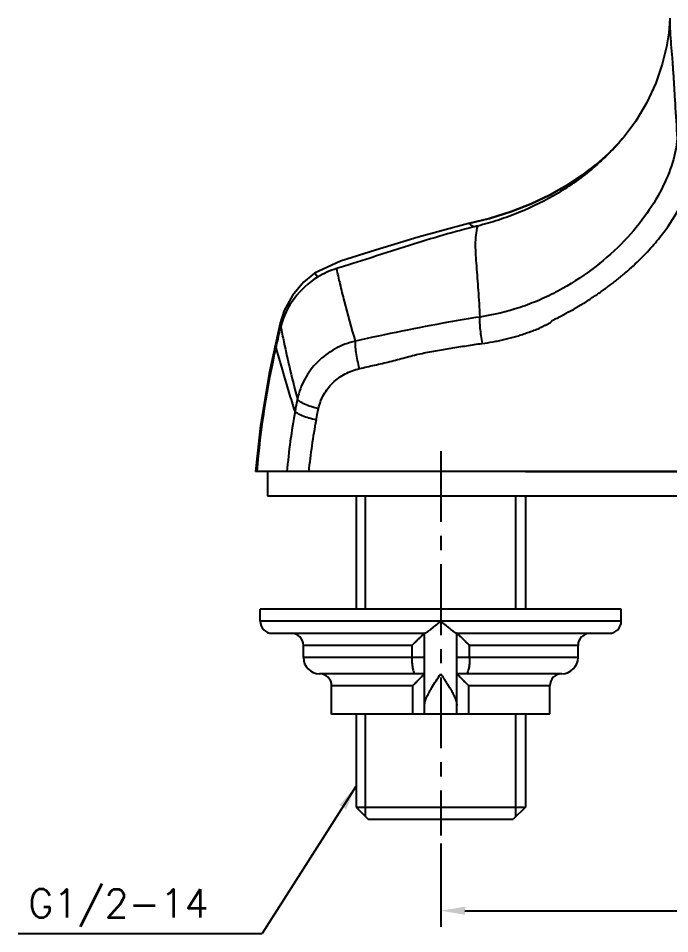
# Model space of a CAD drawing. Extents: x 7586 to 8180, y -5808 to -5388.
# Drawn here: x 7897.3 to 7977.9, y -5687.6 to -5574.4 of the extents above; entities that cross this region are included whole.
import ezdxf
from ezdxf.enums import TextEntityAlignment as Align

# ---------------------------------------------------------------- set-up
doc = ezdxf.new("R2010")
doc.units = 0
doc.header["$LTSCALE"] = 7
doc.header["$MEASUREMENT"] = 0
doc.linetypes.add('CENTER', pattern=[2, 1.25, -0.25, 0.25, -0.25])
doc.layers.get('0').update_dxf_attribs({"color": 2, "linetype": 'CONTINUOUS'})
for name, color, linetype in [('08_ALL_FEATURES', 7, 'CONTINUOUS'), ('CENTER', 1, 'CENTER'), ('DIM', 2, 'CONTINUOUS'), ('DWG', 7, 'CONTINUOUS')]:
    doc.layers.add(name, color=color, linetype=linetype)
doc.styles.add('GHS', font='ROMANS.shx', dxfattribs={"bigfont": 'GHS.shx'})
doc.dimstyles.new('STANDARD$7', dxfattribs={"dimtxt": 3.5, "dimasz": 3, "dimexe": 1, "dimexo": 1, "dimgap": 1, "dimtad": 1, "dimdec": 4, "dimzin": 0, "dimdsep": 46, "dimtxsty": 'GHS', "dimcen": 1, "dimclrd": 256, "dimclre": 256, "dimclrt": 2, "dimadec": 4, "dimazin": 0, "dimtfac": 1, "dimtdec": 4, "dimtmove": 2, "dimatfit": 2, "dimfxl": 0, "dimtolj": 1, "dimtzin": 0, "dimlwd": -1, "dimlwe": -1, "dimarcsym": 0})

msp = doc.modelspace()

# ---------------------------------------------------------------- linework, layer by layer
at = {"color": 7, "linetype": 'Continuous'}
for p, q in [((7960.1, -5630.45), (8068.63, -5630.45)), ((7928.16, -5633.45), (8073.04, -5633.45))]:
    msp.add_line(p, q, dxfattribs=at)
at = {"layer": '08_ALL_FEATURES', "color": 7, "linetype": 'Continuous'}
for p, q in [((7972.3, -5589.01), (7972.29, -5589.03)), ((7953.06, -5599.74), (7953.06, -5599.74)), ((7953.06, -5599.74), (7953.06, -5599.74)), ((7937.19, -5604.42), (7933.99, -5605.88)), ((7933.99, -5605.88), (7933.99, -5605.88)), ((7933.99, -5605.88), (7933.99, -5605.88)), ((7929.73, -5612.07), (7929.73, -5612.07)), ((8074.54, -5630.45), (7926.66, -5630.45))]:
    msp.add_line(p, q, dxfattribs=at)
for points in [[(7977.95, -5574.36), (7977.92, -5575.05), (7977.82, -5576.15), (7977.55, -5577.9), (7977.03, -5580.03), (7976.22, -5582.39), (7975.12, -5584.79), (7973.75, -5587.09), (7972.3, -5589.02)], [(7953.06, -5599.74), (7955.65, -5599.12), (7958.35, -5598.28), (7960.81, -5597.33), (7963.08, -5596.25), (7965.18, -5595.06), (7967.11, -5593.78), (7968.84, -5592.44), (7970.36, -5591.09), (7971.63, -5589.78), (7972.29, -5589.03)], [(7972.29, -5589.03), (7971.63, -5589.78), (7970.36, -5591.09), (7968.84, -5592.44), (7967.11, -5593.78), (7965.18, -5595.06), (7963.08, -5596.25), (7960.81, -5597.33), (7958.35, -5598.28), (7955.65, -5599.12), (7953.06, -5599.74)], [(7953.06, -5599.74), (7946.81, -5601.43), (7941.51, -5603.03), (7937.19, -5604.42)], [(7933.99, -5605.88), (7932.62, -5607.01), (7931.26, -5608.65), (7930.24, -5610.53), (7929.73, -5612.07)], [(7929.73, -5612.07), (7928.35, -5618.3), (7927.29, -5624.72), (7926.66, -5630.45)]]:
    msp.add_lwpolyline(points, dxfattribs=at)
for centre, radius, start, end in [((8042.23, -5640.36), 115.84, 166.0727, 167.3424), ((8042.11, -5640.34), 115.71, 167.3365, 175.0969), ((8009.15, -5637.13), 78.86, 168.5345, 169.6461), ((8009.57, -5637.2), 79.29, 169.6505, 175.1179), ((8003.42, -5637.38), 70.51, 169.0919, 174.3629)]:
    msp.add_arc(centre, radius, start, end, dxfattribs=at)
for points, knots in [([(7977.95, -5574.36), (7977.93, -5575.45), (7978.05, -5577.08), (7978.25, -5579.29), (7978.37, -5581.03), (7978.49, -5582.9), (7978.65, -5585.65), (7978.78, -5587.78), (7978.88, -5589.24)], [0, 0, 0, 0, 0.218571, 0.329152, 0.44555, 0.571191, 0.705978, 1, 1, 1, 1]), ([(7972.29, -5589.03), (7971.14, -5590.4), (7968.6, -5592.96), (7964.2, -5596.11), (7960.15, -5598.12), (7956.76, -5599.35), (7955.03, -5599.84), (7954.16, -5600.06)], [0, 0, 0, 0, 0.248787, 0.498808, 0.749773, 0.87519, 1, 1, 1, 1]), ([(7978.88, -5589.24), (7978.79, -5590.24), (7978.34, -5592.39), (7976.97, -5595.66), (7974.84, -5599.08), (7971.94, -5602.45), (7968.33, -5605.57), (7964.86, -5607.78), (7961.83, -5609.25), (7958.64, -5610.47), (7956.13, -5611.06), (7954.43, -5611.32)], [0, 0, 0, 0, 0.08572, 0.186607, 0.301904, 0.429269, 0.56568, 0.708045, 0.780585, 0.853458, 1, 1, 1, 1]), ([(7954.72, -5614.59), (7955.17, -5614.53), (7955.85, -5614.42), (7956.76, -5614.26), (7957.43, -5614.11), (7958.09, -5613.93), (7958.75, -5613.76), (7959.42, -5613.59), (7959.95, -5613.39), (7960.38, -5613.23), (7960.81, -5613.09), (7961.35, -5612.9), (7961.87, -5612.67), (7962.27, -5612.47), (7962.57, -5612.3), (7962.88, -5612.17), (7963.19, -5612.02), (7963.4, -5611.74), (7963.7, -5611.58), (7964.01, -5611.44), (7964.32, -5611.3), (7964.62, -5611.15), (7964.91, -5610.97), (7965.2, -5610.8), (7965.5, -5610.65), (7965.8, -5610.5), (7966.09, -5610.33), (7966.38, -5610.15), (7966.76, -5609.92), (7967.15, -5609.7), (7967.53, -5609.47), (7967.9, -5609.22), (7968.36, -5608.91), (7968.92, -5608.56), (7969.46, -5608.18), (7969.98, -5607.79), (7970.51, -5607.41), (7971.03, -5607.03), (7971.45, -5606.69), (7971.78, -5606.41), (7972.11, -5606.14), (7972.68, -5605.68), (7973.44, -5604.97), (7974.35, -5604.13), (7975.18, -5603.24), (7975.99, -5602.37), (7977.4, -5600.64), (7979.75, -5597.22), (7981.09, -5593.55), (7981.26, -5591.24)], [0, 0, 0, 0, 0.036726, 0.055067, 0.073377, 0.091671, 0.109956, 0.128215, 0.146433, 0.155536, 0.164642, 0.182833, 0.200985, 0.210026, 0.219066, 0.22823, 0.237237, 0.246267, 0.255308, 0.264383, 0.273428, 0.282466, 0.291485, 0.300499, 0.309505, 0.318495, 0.327465, 0.336426, 0.345371, 0.363219, 0.372116, 0.380994, 0.398707, 0.416346, 0.433897, 0.451368, 0.468754, 0.486036, 0.503205, 0.511754, 0.520279, 0.537238, 0.570772, 0.603772, 0.636167, 0.667924, 0.698952, 0.814847, 1, 1, 1, 1]), ([(7953.65, -5600.18), (7952.22, -5600.54), (7949.39, -5601.32), (7945.9, -5602.41), (7943.1, -5603.3), (7940.99, -5603.98), (7939.23, -5604.54), (7937.81, -5604.98), (7937.09, -5605.2), (7936.73, -5605.32)], [0, 0, 0, 0, 0.249791, 0.497495, 0.621614, 0.747024, 0.873277, 0.934809, 1, 1, 1, 1]), ([(7953.65, -5600.18), (7953.54, -5600.07), (7953.38, -5599.92), (7953.19, -5599.77), (7953.09, -5599.74), (7953.06, -5599.74)], [0, 0, 0, 0, 0.637594, 0.859817, 1, 1, 1, 1]), ([(7954.16, -5600.06), (7954.06, -5600.43), (7953.92, -5601.2), (7953.86, -5602.41), (7953.91, -5603.69), (7954.06, -5605.55), (7954.26, -5608.1), (7954.38, -5610.21), (7954.43, -5611.32)], [0, 0, 0, 0, 0.101772, 0.208037, 0.320543, 0.440538, 0.704387, 1, 1, 1, 1]), ([(7934.36, -5606.39), (7934.32, -5606.33), (7934.24, -5606.2), (7934.14, -5606.03), (7934.07, -5605.94), (7934.01, -5605.87), (7933.99, -5605.88)], [0, 0, 0, 0, 0.373006, 0.688673, 0.905683, 1, 1, 1, 1]), ([(7936.73, -5605.32), (7936.31, -5605.46), (7935.49, -5605.75), (7934.73, -5606.17), (7934.36, -5606.39)], [0, 0, 0, 0, 0.500252, 1, 1, 1, 1]), ([(7939.05, -5614.29), (7938.56, -5612.65), (7937.91, -5610.3), (7937.17, -5607.3), (7936.86, -5605.95), (7936.73, -5605.32)], [0, 0, 0, 0, 0.552534, 0.789677, 1, 1, 1, 1]), ([(7934.36, -5606.39), (7933.25, -5607.07), (7931.29, -5608.85), (7930.13, -5611.24), (7929.8, -5612.48)], [0, 0, 0, 0, 0.502778, 1, 1, 1, 1]), ([(7954.43, -5611.32), (7953.14, -5611.52), (7949.92, -5612.05), (7944.79, -5613.06), (7940.96, -5613.87), (7939.05, -5614.29)], [0, 0, 0, 0, 0.250091, 0.625564, 1, 1, 1, 1]), ([(7954.43, -5611.32), (7954.41, -5611.51), (7954.41, -5611.96), (7954.46, -5612.73), (7954.56, -5613.63), (7954.66, -5614.26), (7954.72, -5614.59)], [0, 0, 0, 0, 0.172429, 0.41405, 0.699952, 1, 1, 1, 1]), ([(7929.73, -5612.07), (7929.72, -5612.13), (7929.74, -5612.28), (7929.78, -5612.41), (7929.8, -5612.48)], [0, 0, 0, 0, 0.444832, 1, 1, 1, 1]), ([(7929.8, -5612.48), (7929.92, -5613.12), (7930.52, -5616.13), (7931.23, -5619.12), (7931.86, -5621.45)], [0, 0, 0, 0, 0.212856, 1, 1, 1, 1]), ([(7931.57, -5622.96), (7931.32, -5622.19), (7930.49, -5619.55), (7929.72, -5616.88), (7929.21, -5614.98)], [0, 0, 0, 0, 0.289804, 1, 1, 1, 1]), ([(7939.05, -5614.29), (7938.17, -5614.5), (7936.47, -5615.15), (7934.29, -5616.78), (7932.66, -5618.92), (7932.04, -5620.6), (7931.86, -5621.45)], [0, 0, 0, 0, 0.254622, 0.505817, 0.753822, 1, 1, 1, 1]), ([(7939.54, -5617.7), (7939.46, -5617.37), (7939.3, -5616.71), (7939.14, -5615.77), (7939.05, -5614.97), (7939.03, -5614.48), (7939.05, -5614.29)], [0, 0, 0, 0, 0.297924, 0.584868, 0.827958, 1, 1, 1, 1]), ([(7939.54, -5617.7), (7940.17, -5617.56), (7941.11, -5617.34), (7942.37, -5617.05), (7943.31, -5616.83), (7944.25, -5616.59), (7945.49, -5616.24), (7947.06, -5615.83), (7948.97, -5615.52), (7950.88, -5615.16), (7952.8, -5614.87), (7954.08, -5614.67), (7954.72, -5614.59)], [0, 0, 0, 0, 0.124653, 0.187029, 0.249421, 0.311803, 0.374227, 0.499322, 0.624557, 0.749735, 0.874887, 1, 1, 1, 1]), ([(7934.47, -5622.65), (7934.61, -5622.04), (7935.04, -5620.87), (7936.2, -5619.39), (7937.74, -5618.28), (7938.93, -5617.84), (7939.54, -5617.7)], [0, 0, 0, 0, 0.247993, 0.496247, 0.746682, 1, 1, 1, 1]), ([(7934.47, -5622.65), (7934.16, -5622.58), (7933.57, -5622.42), (7932.79, -5622.13), (7932.26, -5621.86), (7931.98, -5621.63), (7931.89, -5621.51), (7931.86, -5621.45)], [0, 0, 0, 0, 0.331921, 0.625283, 0.852558, 0.936243, 1, 1, 1, 1]), ([(7934.19, -5624.04), (7933.88, -5623.98), (7933.29, -5623.84), (7932.51, -5623.58), (7931.97, -5623.32), (7931.69, -5623.11), (7931.6, -5623.01), (7931.57, -5622.96)], [0, 0, 0, 0, 0.325716, 0.629455, 0.861279, 0.941774, 1, 1, 1, 1])]:
    msp.add_open_spline(points, degree=3, knots=knots, dxfattribs=at)
for points in [[(7954.16, -5600.06), (7953.99, -5600.1), (7953.82, -5600.14), (7953.65, -5600.18)], [(7934.19, -5624.04), (7934.28, -5623.57), (7934.37, -5623.11), (7934.47, -5622.65)]]:
    msp.add_open_spline(points, degree=3, dxfattribs=at)
at = {"layer": 'CENTER'}
msp.add_line((7949.6, -5627.91), (7949.6, -5675.45), dxfattribs=at)
at = {"layer": 'CENTER', "color": 0}
msp.add_line((7928.16, -5630.45), (7928.16, -5633.45), dxfattribs=at)
at = {"layer": 'DIM'}
msp.add_line((7897.31, -5687.61), (7927.5, -5687.61), dxfattribs=at)
at = {"layer": 'DWG'}
for p, q in [((7939.12, -5633.47), (7939.12, -5647.45)), ((7960.08, -5633.47), (7960.08, -5647.45)), ((7927.25, -5648.95), (7927.25, -5647.45)), ((7971.95, -5647.45), (7927.25, -5647.45)), ((7971.95, -5648.95), (7971.95, -5647.45)), ((7971.95, -5648.95), (7927.25, -5648.95)), ((7928.75, -5650.45), (7947.64, -5650.45)), ((7947.6, -5660.45), (7947.6, -5650.45)), ((7951.56, -5650.45), (7970.45, -5650.45)), ((7951.6, -5660.45), (7951.6, -5650.45)), ((7946.02, -5651.95), (7932.6, -5651.95)), ((7932.6, -5653.45), (7932.6, -5651.95)), ((7946.02, -5651.95), (7946.02, -5653.45)), ((7953.18, -5653.45), (7953.18, -5651.95)), ((7966.6, -5651.95), (7953.18, -5651.95)), ((7966.6, -5653.45), (7966.6, -5651.95)), ((7947.6, -5653.45), (7932.6, -5653.45)), ((7966.6, -5653.45), (7951.6, -5653.45)), ((7947.6, -5655.45), (7934.6, -5655.45)), ((7964.6, -5655.45), (7951.6, -5655.45)), ((7946.12, -5656.95), (7936.1, -5656.95)), ((7936.1, -5660.45), (7936.1, -5656.95)), ((7946.12, -5656.95), (7946.12, -5660.45)), ((7953.08, -5660.45), (7953.08, -5656.95)), ((7963.1, -5656.95), (7953.08, -5656.95)), ((7963.1, -5660.45), (7963.1, -5656.95)), ((7963.1, -5660.45), (7936.1, -5660.45)), ((7939.12, -5660.45), (7939.12, -5671.95)), ((7960.08, -5660.45), (7960.08, -5671.95)), ((7939.12, -5671.95), (7940.62, -5673.45)), ((7939.12, -5671.95), (7960.08, -5671.95)), ((7960.08, -5671.95), (7958.58, -5673.45)), ((7940.62, -5673.45), (7958.58, -5673.45))]:
    msp.add_line(p, q, dxfattribs=at)
at = {"layer": 'DWG', "color": 2}
for p, q in [((7940.28, -5647.45), (7940.28, -5633.47)), ((7958.91, -5647.45), (7958.91, -5633.47)), ((7940.28, -5673.12), (7940.28, -5660.45)), ((7958.91, -5673.12), (7958.91, -5660.45)), ((7949.6, -5676.45), (7949.6, -5686.77)), ((7952.6, -5684.77), (8048.6, -5684.77))]:
    msp.add_line(p, q, dxfattribs=at)
at = {"layer": 'DWG'}
for centre, radius, start, end in [((7928.75, -5648.95), 1.5, 180, 270), ((7970.45, -5648.95), 1.5, 270, 0), ((7931.1, -5651.95), 1.5, 0, 90), ((7968.1, -5651.95), 1.5, 90, 180), ((7934.6, -5653.45), 2, 180, 270), ((7964.6, -5653.45), 2, 270, 0), ((7934.6, -5656.95), 1.5, 0, 90), ((7964.6, -5656.95), 1.5, 90, 180)]:
    msp.add_arc(centre, radius, start, end, dxfattribs=at)
for points in [[(7949.6, -5648.95), (7949.28, -5649.22), (7948.95, -5649.49), (7948.64, -5649.74), (7948.35, -5649.98), (7948.1, -5650.17), (7947.89, -5650.32), (7947.74, -5650.42), (7947.64, -5650.45)], [(7951.56, -5650.45), (7951.46, -5650.42), (7951.3, -5650.32), (7951.1, -5650.17), (7950.85, -5649.97), (7950.56, -5649.74), (7950.24, -5649.48), (7949.92, -5649.22), (7949.6, -5648.95)], [(7946.02, -5651.95), (7946.3, -5651.69), (7946.58, -5651.42), (7946.85, -5651.15), (7947.08, -5650.92), (7947.27, -5650.73), (7947.43, -5650.58), (7947.51, -5650.51)], [(7947.51, -5650.51), (7947.54, -5650.49), (7947.59, -5650.45)], [(7951.61, -5650.45), (7951.66, -5650.49)], [(7951.66, -5650.49), (7951.69, -5650.51)], [(7951.69, -5650.51), (7951.77, -5650.58), (7951.93, -5650.73), (7952.12, -5650.92), (7952.36, -5651.16), (7952.62, -5651.42), (7952.9, -5651.69), (7953.18, -5651.95)], [(7946.02, -5653.45), (7946.03, -5653.97), (7946.08, -5654.45), (7946.14, -5654.87), (7946.23, -5655.19), (7946.33, -5655.39), (7946.44, -5655.45)], [(7953.18, -5653.45), (7953.16, -5653.97), (7953.12, -5654.45), (7953.05, -5654.87), (7952.97, -5655.19), (7952.87, -5655.39), (7952.76, -5655.45)], [(7946.12, -5656.95), (7946.38, -5656.69), (7946.66, -5656.42), (7946.91, -5656.15), (7947.13, -5655.92), (7947.31, -5655.73), (7947.46, -5655.58), (7947.55, -5655.49), (7947.6, -5655.45)], [(7947.6, -5659.38), (7947.65, -5658.97), (7947.82, -5658.46), (7948.11, -5657.85), (7948.51, -5657.14), (7949.02, -5656.34), (7949.6, -5655.45)], [(7949.6, -5655.45), (7949.88, -5655.87), (7950.16, -5656.3), (7950.43, -5656.73), (7950.68, -5657.14), (7950.92, -5657.54), (7951.16, -5658), (7951.39, -5658.49), (7951.54, -5658.97), (7951.6, -5659.38)], [(7951.6, -5655.45), (7951.64, -5655.49), (7951.74, -5655.58), (7951.88, -5655.73), (7952.07, -5655.92), (7952.29, -5656.15), (7952.54, -5656.42), (7952.82, -5656.69), (7953.08, -5656.95)]]:
    msp.add_spline(points, degree=3, dxfattribs=at)
at = {"layer": 'DWG', "color": 2}
msp.add_solid([(7952.6, -5684.27), (7952.6, -5685.27), (7949.6, -5684.77)], dxfattribs=at)

# ---------------------------------------------------------------- texts
at = {"layer": 'DIM', "style": 'GHS'}
msp.add_text('G1/2-14', height=3.5, dxfattribs=at).set_placement((7898.52, -5683.86), align=Align.MIDDLE_LEFT)

# ---------------------------------------------------------------- leaders
at = {"layer": 'DIM'}
msp.add_leader([(7939.1, -5669.42), (7927.5, -5687.61)], dimstyle='STANDARD$7', override={"dimscale": 1, "dimexe": 2, "dimtad": 0}, dxfattribs=at)

doc.saveas('drawing.dxf')
